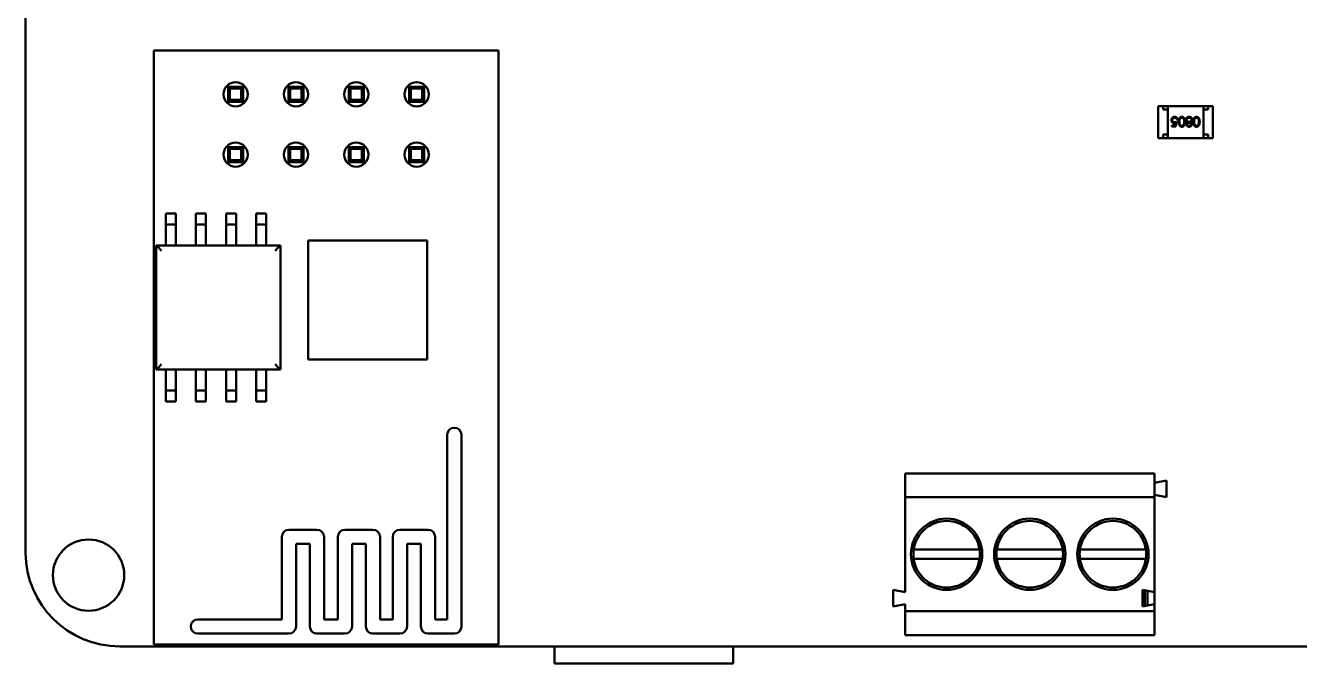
# Model space of a CAD drawing. Header units: millimetres. Extents: x -351 to 1050, y -103 to 376.
# Drawn here: x 54 to 107.6, y 192.2 to 219 of the extents above; entities that cross this region are included whole.
import ezdxf

# ---------------------------------------------------------------- set-up
doc = ezdxf.new("R2010")
doc.units = ezdxf.units.MM
doc.layers.add('Видимый контур (ГОСТ)', color=7, linetype='Continuous', lineweight=50)

msp = doc.modelspace()

# ---------------------------------------------------------------- linework, layer by layer
at = {"layer": 'Видимый контур (ГОСТ)'}
for p, q in [((53.964, 196.825), (53.959, 241.44)), ((59.364, 217.965), (59.364, 192.965)), ((73.864, 217.965), (59.364, 217.965)), ((73.864, 192.965), (73.864, 217.965)), ((62.486, 215.809), (62.486, 216.444)), ((62.486, 216.444), (63.121, 216.444)), ((62.567, 216.363), (62.486, 216.444)), ((62.567, 216.363), (63.041, 216.363)), ((62.567, 215.889), (62.567, 216.363)), ((63.041, 216.363), (63.121, 216.444)), ((63.041, 216.363), (63.041, 215.889)), ((63.121, 216.444), (63.121, 215.809)), ((65.026, 215.809), (65.026, 216.444)), ((65.026, 216.444), (65.661, 216.444)), ((65.107, 216.363), (65.026, 216.444)), ((65.107, 216.363), (65.581, 216.363)), ((65.107, 215.889), (65.107, 216.363)), ((65.581, 216.363), (65.661, 216.444)), ((65.581, 216.363), (65.581, 215.889)), ((65.661, 216.444), (65.661, 215.809)), ((67.566, 215.809), (67.566, 216.444)), ((67.566, 216.444), (68.201, 216.444)), ((67.647, 216.363), (67.566, 216.444)), ((67.647, 216.363), (68.121, 216.363)), ((67.647, 215.889), (67.647, 216.363)), ((68.121, 216.363), (68.201, 216.444)), ((68.121, 216.363), (68.121, 215.889)), ((68.201, 216.444), (68.201, 215.809)), ((70.106, 215.809), (70.106, 216.444)), ((70.106, 216.444), (70.741, 216.444)), ((70.187, 216.363), (70.106, 216.444)), ((70.187, 216.363), (70.661, 216.363)), ((70.187, 215.889), (70.187, 216.363)), ((70.661, 216.363), (70.741, 216.444)), ((70.661, 216.363), (70.661, 215.889)), ((70.741, 216.444), (70.741, 215.809)), ((62.567, 215.889), (62.486, 215.809)), ((63.121, 215.809), (62.486, 215.809)), ((63.041, 215.889), (62.567, 215.889)), ((63.041, 215.889), (63.121, 215.809)), ((65.107, 215.889), (65.026, 215.809)), ((65.661, 215.809), (65.026, 215.809)), ((65.581, 215.889), (65.107, 215.889)), ((65.581, 215.889), (65.661, 215.809)), ((67.647, 215.889), (67.566, 215.809)), ((68.201, 215.809), (67.566, 215.809)), ((68.121, 215.889), (67.647, 215.889)), ((68.121, 215.889), (68.201, 215.809)), ((70.187, 215.889), (70.106, 215.809)), ((70.741, 215.809), (70.106, 215.809)), ((70.661, 215.889), (70.187, 215.889)), ((70.661, 215.889), (70.741, 215.809)), ((101.644, 215.63), (101.644, 214.28)), ((101.644, 215.63), (101.844, 215.63)), ((102.044, 215.63), (101.844, 215.63)), ((101.844, 215.63), (101.844, 215.48)), ((102.044, 214.28), (102.044, 215.63)), ((102.044, 215.63), (103.544, 215.63)), ((103.744, 215.63), (103.544, 215.63)), ((103.544, 214.28), (103.544, 215.63)), ((103.744, 215.48), (103.744, 215.63)), ((103.944, 215.63), (103.744, 215.63)), ((103.944, 215.63), (103.944, 214.28)), ((101.844, 215.48), (102.044, 215.48)), ((102.044, 215.48), (102.044, 214.43)), ((102.458, 215.065), (102.422, 215.065)), ((103.544, 215.48), (103.744, 215.48)), ((103.544, 215.48), (103.544, 214.43)), ((102.212, 214.809), (102.348, 214.809)), ((102.212, 214.768), (102.212, 214.809)), ((102.376, 214.768), (102.212, 214.768)), ((102.348, 214.809), (102.37, 214.914)), ((102.417, 214.968), (102.376, 214.768)), ((101.644, 214.28), (101.844, 214.28)), ((101.844, 214.43), (101.844, 214.28)), ((102.044, 214.43), (101.844, 214.43)), ((101.844, 214.28), (102.044, 214.28)), ((102.044, 214.28), (103.544, 214.28)), ((103.744, 214.43), (103.544, 214.43)), ((103.544, 214.28), (103.744, 214.28)), ((103.744, 214.28), (103.744, 214.43)), ((103.944, 214.28), (103.744, 214.28)), ((62.486, 213.269), (62.486, 213.904)), ((62.486, 213.904), (63.121, 213.904)), ((62.567, 213.823), (62.486, 213.904)), ((62.567, 213.823), (63.041, 213.823)), ((62.567, 213.349), (62.567, 213.823)), ((63.041, 213.823), (63.121, 213.904)), ((63.041, 213.823), (63.041, 213.349)), ((63.121, 213.904), (63.121, 213.269)), ((65.026, 213.269), (65.026, 213.904)), ((65.026, 213.904), (65.661, 213.904)), ((65.107, 213.823), (65.026, 213.904)), ((65.107, 213.823), (65.581, 213.823)), ((65.107, 213.349), (65.107, 213.823)), ((65.581, 213.823), (65.661, 213.904)), ((65.581, 213.823), (65.581, 213.349)), ((65.661, 213.904), (65.661, 213.269)), ((67.566, 213.269), (67.566, 213.904)), ((67.566, 213.904), (68.201, 213.904)), ((67.647, 213.823), (67.566, 213.904)), ((67.647, 213.823), (68.121, 213.823)), ((67.647, 213.349), (67.647, 213.823)), ((68.121, 213.823), (68.201, 213.904)), ((68.121, 213.823), (68.121, 213.349)), ((68.201, 213.904), (68.201, 213.269)), ((70.106, 213.269), (70.106, 213.904)), ((70.106, 213.904), (70.741, 213.904)), ((70.187, 213.823), (70.106, 213.904)), ((70.187, 213.823), (70.661, 213.823)), ((70.187, 213.349), (70.187, 213.823)), ((70.661, 213.823), (70.741, 213.904)), ((70.661, 213.823), (70.661, 213.349)), ((70.741, 213.904), (70.741, 213.269)), ((62.567, 213.349), (62.486, 213.269)), ((63.121, 213.269), (62.486, 213.269)), ((63.041, 213.349), (62.567, 213.349)), ((63.041, 213.349), (63.121, 213.269)), ((65.107, 213.349), (65.026, 213.269)), ((65.661, 213.269), (65.026, 213.269)), ((65.581, 213.349), (65.107, 213.349)), ((65.581, 213.349), (65.661, 213.269)), ((67.647, 213.349), (67.566, 213.269)), ((68.201, 213.269), (67.566, 213.269)), ((68.121, 213.349), (67.647, 213.349)), ((68.121, 213.349), (68.201, 213.269)), ((70.187, 213.349), (70.106, 213.269)), ((70.741, 213.269), (70.106, 213.269)), ((70.661, 213.349), (70.187, 213.349)), ((70.661, 213.349), (70.741, 213.269)), ((59.864, 211.1), (60.284, 211.1)), ((59.864, 210.85), (59.864, 211.1)), ((59.864, 210.65), (59.864, 210.85)), ((60.284, 210.85), (60.284, 211.1)), ((60.284, 210.65), (60.284, 210.85)), ((61.134, 211.1), (61.554, 211.1)), ((61.134, 210.85), (61.134, 211.1)), ((61.134, 210.65), (61.134, 210.85)), ((61.554, 210.85), (61.554, 211.1)), ((61.554, 210.65), (61.554, 210.85)), ((62.404, 211.1), (62.824, 211.1)), ((62.404, 210.85), (62.404, 211.1)), ((62.404, 210.65), (62.404, 210.85)), ((62.824, 210.85), (62.824, 211.1)), ((62.824, 210.65), (62.824, 210.85)), ((63.674, 211.1), (64.094, 211.1)), ((63.674, 210.85), (63.674, 211.1)), ((63.674, 210.65), (63.674, 210.85)), ((64.094, 210.85), (64.094, 211.1)), ((64.094, 210.65), (64.094, 210.85)), ((59.864, 210.65), (60.284, 210.65)), ((59.864, 210.25), (59.864, 210.65)), ((59.864, 209.765), (59.864, 210.25)), ((60.284, 210.25), (60.284, 210.65)), ((60.284, 209.765), (60.284, 210.25)), ((61.134, 210.65), (61.554, 210.65)), ((61.134, 210.25), (61.134, 210.65)), ((61.134, 209.765), (61.134, 210.25)), ((61.554, 210.25), (61.554, 210.65)), ((61.554, 209.765), (61.554, 210.25)), ((62.404, 210.65), (62.824, 210.65)), ((62.404, 210.25), (62.404, 210.65)), ((62.404, 209.765), (62.404, 210.25)), ((62.824, 210.25), (62.824, 210.65)), ((62.824, 209.765), (62.824, 210.25)), ((63.674, 210.65), (64.094, 210.65)), ((63.674, 210.25), (63.674, 210.65)), ((63.674, 209.765), (63.674, 210.25)), ((64.094, 210.25), (64.094, 210.65)), ((64.094, 209.765), (64.094, 210.25)), ((59.464, 204.535), (59.464, 209.765)), ((59.464, 209.765), (64.694, 209.765)), ((59.57, 209.659), (59.464, 209.765)), ((64.588, 209.659), (64.694, 209.765)), ((64.694, 209.765), (64.694, 204.535)), ((65.864, 209.965), (65.864, 204.965)), ((70.864, 209.965), (65.864, 209.965)), ((70.864, 204.965), (70.864, 209.965)), ((59.57, 209.659), (59.688, 209.541)), ((64.588, 209.659), (64.47, 209.541)), ((65.864, 204.965), (70.864, 204.965)), ((59.57, 204.641), (59.464, 204.535)), ((64.694, 204.535), (59.464, 204.535)), ((59.57, 204.641), (59.688, 204.759)), ((59.864, 204.05), (59.864, 204.535)), ((60.284, 204.05), (60.284, 204.535)), ((61.134, 204.05), (61.134, 204.535)), ((61.554, 204.05), (61.554, 204.535)), ((62.404, 204.05), (62.404, 204.535)), ((62.824, 204.05), (62.824, 204.535)), ((63.674, 204.05), (63.674, 204.535)), ((64.094, 204.05), (64.094, 204.535)), ((64.588, 204.641), (64.47, 204.759)), ((64.588, 204.641), (64.694, 204.535)), ((59.864, 203.65), (59.864, 204.05)), ((60.284, 203.65), (60.284, 204.05)), ((61.134, 203.65), (61.134, 204.05)), ((61.554, 203.65), (61.554, 204.05)), ((62.404, 203.65), (62.404, 204.05)), ((62.824, 203.65), (62.824, 204.05)), ((63.674, 203.65), (63.674, 204.05)), ((64.094, 203.65), (64.094, 204.05)), ((59.864, 203.65), (60.284, 203.65)), ((59.864, 203.45), (59.864, 203.65)), ((59.864, 203.45), (59.864, 203.2)), ((60.284, 203.45), (60.284, 203.65)), ((60.284, 203.45), (60.284, 203.2)), ((61.134, 203.65), (61.554, 203.65)), ((61.134, 203.45), (61.134, 203.65)), ((61.134, 203.45), (61.134, 203.2)), ((61.554, 203.45), (61.554, 203.65)), ((61.554, 203.45), (61.554, 203.2)), ((62.404, 203.65), (62.824, 203.65)), ((62.404, 203.45), (62.404, 203.65)), ((62.404, 203.45), (62.404, 203.2)), ((62.824, 203.45), (62.824, 203.65)), ((62.824, 203.45), (62.824, 203.2)), ((63.674, 203.65), (64.094, 203.65)), ((63.674, 203.45), (63.674, 203.65)), ((63.674, 203.45), (63.674, 203.2)), ((64.094, 203.45), (64.094, 203.65)), ((64.094, 203.45), (64.094, 203.2)), ((59.864, 203.2), (60.284, 203.2)), ((61.134, 203.2), (61.554, 203.2)), ((62.404, 203.2), (62.824, 203.2)), ((63.674, 203.2), (64.094, 203.2)), ((71.711, 201.788), (71.711, 194.024)), ((72.311, 193.724), (72.311, 201.788)), ((90.984, 200.165), (90.984, 199.165)), ((101.484, 200.165), (90.984, 200.165)), ((101.484, 200.165), (101.484, 199.165)), ((101.484, 199.765), (101.984, 199.865)), ((101.984, 199.865), (101.984, 199.165)), ((90.984, 199.165), (90.984, 195.165)), ((90.984, 199.165), (101.484, 199.165)), ((101.984, 199.165), (101.484, 199.265)), ((101.484, 199.165), (101.484, 195.165)), ((64.748, 197.498), (64.748, 194.024)), ((66.227, 197.798), (65.048, 197.798)), ((66.527, 194.024), (66.527, 197.498)), ((67.106, 197.498), (67.106, 194.024)), ((68.585, 197.798), (67.406, 197.798)), ((68.885, 194.024), (68.885, 197.498)), ((69.42, 197.498), (69.42, 194.024)), ((70.904, 197.798), (69.72, 197.798)), ((71.204, 194.024), (71.204, 197.498)), ((65.348, 193.724), (65.348, 197.198)), ((65.348, 197.198), (65.927, 197.198)), ((65.927, 197.198), (65.927, 193.724)), ((67.706, 193.724), (67.706, 197.198)), ((67.706, 197.198), (68.285, 197.198)), ((68.285, 197.198), (68.285, 193.724)), ((70.02, 193.724), (70.02, 197.198)), ((70.02, 197.198), (70.604, 197.198)), ((70.604, 197.198), (70.604, 193.724)), ((91.348, 196.965), (94.12, 196.965)), ((94.848, 196.965), (97.62, 196.965)), ((98.348, 196.965), (101.12, 196.965)), ((91.348, 196.565), (94.12, 196.565)), ((94.848, 196.565), (97.62, 196.565)), ((98.348, 196.565), (101.12, 196.565)), ((90.984, 195.165), (90.484, 195.265)), ((90.484, 195.265), (90.484, 194.565)), ((100.984, 195.265), (100.984, 194.565)), ((101.484, 195.165), (100.984, 195.265)), ((101.084, 194.585), (101.084, 195.245)), ((101.184, 195.225), (101.184, 194.605)), ((101.484, 194.665), (101.484, 195.165)), ((90.484, 194.565), (90.984, 194.665)), ((90.984, 194.665), (90.984, 194.365)), ((90.984, 194.365), (90.984, 193.365)), ((90.984, 194.365), (101.484, 194.365)), ((100.984, 194.565), (101.484, 194.665)), ((101.484, 194.665), (101.484, 194.365)), ((101.484, 194.365), (101.484, 193.365)), ((64.748, 194.024), (61.213, 194.024)), ((67.106, 194.024), (66.527, 194.024)), ((69.42, 194.024), (68.885, 194.024)), ((71.711, 194.024), (71.204, 194.024)), ((61.213, 193.424), (65.048, 193.424)), ((66.227, 193.424), (67.406, 193.424)), ((68.585, 193.424), (69.72, 193.424)), ((70.904, 193.424), (72.011, 193.424)), ((90.984, 193.365), (91.284, 193.365)), ((94.184, 193.365), (91.284, 193.365)), ((94.184, 193.365), (94.784, 193.365)), ((97.684, 193.365), (94.784, 193.365)), ((97.684, 193.365), (98.284, 193.365)), ((101.184, 193.365), (98.284, 193.365)), ((101.184, 193.365), (101.484, 193.365)), ((161.487, 192.885), (57.929, 192.884)), ((59.364, 192.965), (73.864, 192.965)), ((76.225, 192.165), (76.225, 192.884)), ((83.745, 192.884), (83.745, 192.165)), ((76.225, 192.165), (76.367, 192.165)), ((77.011, 192.165), (76.367, 192.165)), ((77.011, 192.165), (77.369, 192.165)), ((82.6, 192.165), (77.369, 192.165)), ((82.6, 192.165), (82.958, 192.165)), ((83.603, 192.165), (82.958, 192.165)), ((83.603, 192.165), (83.745, 192.165))]:
    msp.add_line(p, q, dxfattribs=at)
for centre, radius in [((62.804, 216.126), 0.51), ((65.344, 216.126), 0.51), ((67.884, 216.126), 0.51), ((70.424, 216.126), 0.51), ((62.804, 213.586), 0.51), ((65.344, 213.586), 0.51), ((67.884, 213.586), 0.51), ((70.424, 213.586), 0.51), ((92.734, 196.765), 1.5), ((96.234, 196.765), 1.5), ((99.734, 196.765), 1.5), ((56.614, 195.885), 1.5)]:
    msp.add_circle(centre, radius, dxfattribs=at)
for centre, radius, start, end in [((72.011, 201.788), 0.3, 0, 180), ((92.734, 196.765), 1.4, 8.2132, 171.7868), ((96.234, 196.765), 1.4, 8.2132, 171.7868), ((99.734, 196.765), 1.4, 8.2132, 171.7868), ((65.048, 197.498), 0.3, 90, 180), ((66.227, 197.498), 0.3, 0, 90), ((67.406, 197.498), 0.3, 90, 180), ((68.585, 197.498), 0.3, 0, 90), ((69.72, 197.498), 0.3, 90, 180), ((70.904, 197.498), 0.3, 0, 90), ((57.926, 196.846), 3.962, 180.3079, 270.04), ((92.734, 196.765), 1.4, 171.7868, 188.2132), ((92.734, 196.765), 1.4, 351.7868, 8.2132), ((96.234, 196.765), 1.4, 171.7868, 188.2132), ((96.234, 196.765), 1.4, 351.7868, 8.2132), ((99.734, 196.765), 1.4, 171.7868, 188.2132), ((99.734, 196.765), 1.4, 351.7868, 8.2132), ((92.734, 196.765), 1.4, 188.2132, 351.7868), ((96.234, 196.765), 1.4, 188.2132, 351.7868), ((99.734, 196.765), 1.4, 188.2132, 351.7868), ((61.213, 193.724), 0.3, 90, 270), ((65.048, 193.724), 0.3, 270, 0), ((66.227, 193.724), 0.3, 180, 270), ((67.406, 193.724), 0.3, 270, 0), ((68.585, 193.724), 0.3, 180, 270), ((69.72, 193.724), 0.3, 270, 0), ((70.904, 193.724), 0.3, 180, 270), ((72.011, 193.724), 0.3, 270, 0)]:
    msp.add_arc(centre, radius, start, end, dxfattribs=at)
for points, knots in [([(102.197, 215.037), (102.197, 215.041), (102.197, 215.047), (102.198, 215.057), (102.199, 215.066), (102.201, 215.075), (102.204, 215.084), (102.207, 215.093), (102.211, 215.102), (102.215, 215.11), (102.22, 215.118), (102.225, 215.126), (102.23, 215.133), (102.236, 215.139), (102.243, 215.145), (102.25, 215.151), (102.257, 215.156), (102.264, 215.161), (102.272, 215.165), (102.281, 215.168), (102.289, 215.171), (102.298, 215.174), (102.307, 215.176), (102.317, 215.177), (102.326, 215.178), (102.333, 215.178), (102.336, 215.178)], [0, 0, 0, 0, 0.044014, 0.087434, 0.130118, 0.172554, 0.214555, 0.256298, 0.298438, 0.340849, 0.382715, 0.423924, 0.464246, 0.504074, 0.543862, 0.583567, 0.623094, 0.663229, 0.703551, 0.743938, 0.784541, 0.82575, 0.867757, 0.910745, 0.954914, 1, 1, 1, 1]), ([(102.334, 215.137), (102.331, 215.137), (102.324, 215.137), (102.314, 215.136), (102.305, 215.133), (102.295, 215.13), (102.287, 215.126), (102.278, 215.121), (102.27, 215.115), (102.263, 215.108), (102.256, 215.101), (102.249, 215.093), (102.244, 215.084), (102.24, 215.076), (102.237, 215.066), (102.234, 215.057), (102.233, 215.046), (102.233, 215.039), (102.233, 215.036)], [0, 0, 0, 0, 0.064207, 0.126425, 0.18768, 0.248216, 0.308305, 0.369661, 0.431699, 0.495947, 0.559758, 0.622295, 0.683911, 0.745092, 0.80674, 0.869087, 0.93329, 1, 1, 1, 1]), ([(102.422, 215.065), (102.422, 215.069), (102.42, 215.077), (102.416, 215.087), (102.412, 215.096), (102.406, 215.104), (102.4, 215.111), (102.392, 215.118), (102.384, 215.123), (102.375, 215.128), (102.365, 215.132), (102.355, 215.135), (102.345, 215.137), (102.338, 215.137), (102.334, 215.137)], [0, 0, 0, 0, 0.094687, 0.181994, 0.264377, 0.34218, 0.418618, 0.496509, 0.577369, 0.661511, 0.746733, 0.831258, 0.915206, 1, 1, 1, 1]), ([(102.336, 215.178), (102.34, 215.178), (102.348, 215.178), (102.36, 215.176), (102.371, 215.174), (102.381, 215.171), (102.391, 215.166), (102.401, 215.161), (102.41, 215.154), (102.419, 215.147), (102.426, 215.139), (102.434, 215.13), (102.44, 215.121), (102.445, 215.111), (102.45, 215.1), (102.454, 215.089), (102.456, 215.078), (102.458, 215.069), (102.458, 215.065)], [0, 0, 0, 0, 0.065421, 0.128708, 0.190236, 0.250724, 0.310637, 0.370766, 0.431615, 0.493523, 0.555883, 0.617342, 0.678668, 0.740711, 0.802985, 0.866803, 0.932347, 1, 1, 1, 1]), ([(102.499, 214.968), (102.499, 214.974), (102.5, 214.986), (102.5, 215.004), (102.502, 215.02), (102.504, 215.036), (102.506, 215.05), (102.509, 215.064), (102.513, 215.076), (102.517, 215.088), (102.522, 215.099), (102.527, 215.109), (102.533, 215.119), (102.539, 215.127), (102.545, 215.135), (102.552, 215.143), (102.559, 215.15), (102.567, 215.156), (102.575, 215.161), (102.583, 215.166), (102.592, 215.169), (102.6, 215.173), (102.609, 215.175), (102.619, 215.177), (102.628, 215.178), (102.634, 215.178), (102.637, 215.178)], [0, 0, 0, 0, 0.065063, 0.126773, 0.185516, 0.240765, 0.29298, 0.34225, 0.388919, 0.432776, 0.474628, 0.514775, 0.553606, 0.591426, 0.628028, 0.663804, 0.698984, 0.733591, 0.767628, 0.801208, 0.834264, 0.866981, 0.89972, 0.932702, 0.966176, 1, 1, 1, 1]), ([(102.55, 215.069), (102.549, 215.065), (102.547, 215.058), (102.544, 215.046), (102.541, 215.035), (102.539, 215.022), (102.537, 215.01), (102.536, 214.996), (102.535, 214.982), (102.535, 214.973), (102.535, 214.968)], [0, 0, 0, 0, 0.110588, 0.224542, 0.342503, 0.464324, 0.590756, 0.722227, 0.858843, 1, 1, 1, 1]), ([(102.636, 215.137), (102.632, 215.137), (102.623, 215.137), (102.61, 215.133), (102.597, 215.128), (102.588, 215.122), (102.58, 215.116), (102.575, 215.11), (102.57, 215.105), (102.565, 215.099), (102.561, 215.092), (102.557, 215.085), (102.553, 215.077), (102.551, 215.071), (102.55, 215.069)], [0, 0, 0, 0, 0.112813, 0.225394, 0.339595, 0.459675, 0.521735, 0.583926, 0.648174, 0.713881, 0.781004, 0.851451, 0.924051, 1, 1, 1, 1]), ([(102.735, 214.968), (102.735, 214.973), (102.735, 214.984), (102.735, 214.999), (102.734, 215.013), (102.732, 215.026), (102.731, 215.038), (102.729, 215.049), (102.726, 215.059), (102.723, 215.068), (102.72, 215.076), (102.716, 215.084), (102.712, 215.091), (102.708, 215.098), (102.703, 215.104), (102.698, 215.11), (102.693, 215.115), (102.685, 215.121), (102.675, 215.128), (102.662, 215.133), (102.649, 215.137), (102.641, 215.137), (102.636, 215.137)], [0, 0, 0, 0, 0.072951, 0.141584, 0.205926, 0.265301, 0.320597, 0.371817, 0.41879, 0.461699, 0.502134, 0.540804, 0.578181, 0.614297, 0.649678, 0.684299, 0.718359, 0.752081, 0.817652, 0.879722, 0.939966, 1, 1, 1, 1]), ([(102.637, 215.178), (102.641, 215.178), (102.647, 215.178), (102.656, 215.177), (102.665, 215.175), (102.674, 215.173), (102.682, 215.17), (102.69, 215.166), (102.699, 215.161), (102.706, 215.156), (102.714, 215.15), (102.721, 215.144), (102.727, 215.137), (102.734, 215.129), (102.739, 215.12), (102.745, 215.111), (102.75, 215.101), (102.754, 215.09), (102.758, 215.079), (102.762, 215.066), (102.765, 215.052), (102.767, 215.038), (102.769, 215.022), (102.77, 215.005), (102.771, 214.987), (102.771, 214.975), (102.771, 214.968)], [0, 0, 0, 0, 0.033787, 0.066622, 0.099285, 0.131361, 0.163585, 0.196104, 0.228902, 0.262158, 0.295991, 0.330218, 0.36506, 0.400951, 0.43762, 0.475708, 0.515381, 0.556414, 0.599765, 0.646424, 0.696431, 0.749782, 0.806573, 0.867436, 0.931887, 1, 1, 1, 1]), ([(102.807, 215.051), (102.807, 215.055), (102.807, 215.063), (102.809, 215.074), (102.811, 215.085), (102.814, 215.096), (102.819, 215.106), (102.824, 215.116), (102.83, 215.125), (102.835, 215.131), (102.837, 215.134)], [0, 0, 0, 0, 0.128158, 0.253673, 0.377325, 0.499385, 0.622918, 0.745839, 0.871395, 1, 1, 1, 1]), ([(102.837, 215.134), (102.841, 215.138), (102.847, 215.145), (102.858, 215.154), (102.87, 215.161), (102.882, 215.168), (102.896, 215.172), (102.911, 215.176), (102.927, 215.178), (102.938, 215.178), (102.944, 215.178)], [0, 0, 0, 0, 0.119283, 0.237093, 0.354796, 0.474576, 0.59746, 0.724926, 0.858883, 1, 1, 1, 1]), ([(102.943, 215.137), (102.939, 215.137), (102.932, 215.137), (102.921, 215.136), (102.911, 215.134), (102.902, 215.131), (102.893, 215.127), (102.885, 215.123), (102.877, 215.118), (102.87, 215.112), (102.864, 215.105), (102.858, 215.099), (102.853, 215.092), (102.85, 215.084), (102.847, 215.077), (102.845, 215.069), (102.843, 215.061), (102.843, 215.055), (102.843, 215.052)], [0, 0, 0, 0, 0.076559, 0.149161, 0.218827, 0.285567, 0.350313, 0.414125, 0.477179, 0.540368, 0.602202, 0.662034, 0.719934, 0.775907, 0.831115, 0.886667, 0.942552, 1, 1, 1, 1]), ([(103.043, 215.056), (103.043, 215.06), (103.043, 215.067), (103.04, 215.077), (103.036, 215.087), (103.031, 215.097), (103.024, 215.106), (103.015, 215.114), (103.006, 215.121), (102.995, 215.127), (102.984, 215.132), (102.971, 215.135), (102.957, 215.137), (102.948, 215.137), (102.943, 215.137)], [0, 0, 0, 0, 0.074898, 0.148596, 0.224471, 0.302323, 0.381919, 0.461149, 0.542417, 0.626716, 0.714597, 0.804903, 0.900127, 1, 1, 1, 1]), ([(102.944, 215.178), (102.949, 215.178), (102.959, 215.178), (102.975, 215.176), (102.989, 215.173), (103.002, 215.169), (103.014, 215.163), (103.025, 215.157), (103.036, 215.149), (103.045, 215.14), (103.053, 215.13), (103.06, 215.12), (103.066, 215.11), (103.07, 215.099), (103.074, 215.088), (103.077, 215.077), (103.079, 215.066), (103.079, 215.059), (103.079, 215.055)], [0, 0, 0, 0, 0.078556, 0.152863, 0.22356, 0.290375, 0.355403, 0.418291, 0.480389, 0.543073, 0.604924, 0.664398, 0.721943, 0.778375, 0.83383, 0.888861, 0.944089, 1, 1, 1, 1]), ([(103.115, 214.968), (103.115, 214.974), (103.115, 214.986), (103.116, 215.004), (103.117, 215.02), (103.119, 215.036), (103.122, 215.05), (103.125, 215.064), (103.128, 215.076), (103.133, 215.088), (103.137, 215.099), (103.143, 215.109), (103.148, 215.119), (103.154, 215.127), (103.16, 215.135), (103.167, 215.143), (103.175, 215.15), (103.182, 215.156), (103.19, 215.161), (103.199, 215.166), (103.207, 215.169), (103.216, 215.173), (103.225, 215.175), (103.234, 215.177), (103.243, 215.178), (103.25, 215.178), (103.253, 215.178)], [0, 0, 0, 0, 0.065063, 0.126773, 0.185516, 0.240765, 0.29298, 0.34225, 0.388919, 0.432776, 0.474628, 0.514775, 0.553606, 0.591426, 0.628028, 0.663804, 0.698984, 0.733591, 0.767628, 0.801208, 0.834264, 0.866981, 0.89972, 0.932702, 0.966176, 1, 1, 1, 1]), ([(103.166, 215.069), (103.165, 215.065), (103.162, 215.058), (103.159, 215.046), (103.157, 215.035), (103.154, 215.022), (103.153, 215.01), (103.152, 214.996), (103.151, 214.982), (103.151, 214.973), (103.151, 214.968)], [0, 0, 0, 0, 0.110588, 0.224542, 0.342503, 0.464324, 0.590756, 0.722227, 0.858843, 1, 1, 1, 1]), ([(103.252, 215.137), (103.247, 215.137), (103.238, 215.137), (103.225, 215.133), (103.213, 215.128), (103.203, 215.122), (103.196, 215.116), (103.19, 215.11), (103.185, 215.105), (103.181, 215.099), (103.176, 215.092), (103.172, 215.085), (103.169, 215.077), (103.167, 215.071), (103.166, 215.069)], [0, 0, 0, 0, 0.112813, 0.225394, 0.339595, 0.459675, 0.521735, 0.583926, 0.648174, 0.713881, 0.781004, 0.851451, 0.924051, 1, 1, 1, 1]), ([(103.351, 214.968), (103.351, 214.973), (103.351, 214.984), (103.35, 214.999), (103.349, 215.013), (103.348, 215.026), (103.346, 215.038), (103.344, 215.049), (103.341, 215.059), (103.339, 215.068), (103.335, 215.076), (103.332, 215.084), (103.328, 215.091), (103.323, 215.098), (103.319, 215.104), (103.314, 215.11), (103.308, 215.115), (103.301, 215.121), (103.29, 215.128), (103.278, 215.133), (103.265, 215.137), (103.256, 215.137), (103.252, 215.137)], [0, 0, 0, 0, 0.072951, 0.141584, 0.205926, 0.265301, 0.320597, 0.371817, 0.41879, 0.461699, 0.502134, 0.540804, 0.578181, 0.614297, 0.649678, 0.684299, 0.718359, 0.752081, 0.817652, 0.879722, 0.939966, 1, 1, 1, 1]), ([(103.253, 215.178), (103.256, 215.178), (103.262, 215.178), (103.271, 215.177), (103.28, 215.175), (103.289, 215.173), (103.298, 215.17), (103.306, 215.166), (103.314, 215.161), (103.322, 215.156), (103.329, 215.15), (103.336, 215.144), (103.343, 215.137), (103.349, 215.129), (103.355, 215.12), (103.36, 215.111), (103.365, 215.101), (103.37, 215.09), (103.374, 215.079), (103.377, 215.066), (103.38, 215.052), (103.382, 215.038), (103.384, 215.022), (103.386, 215.005), (103.386, 214.987), (103.387, 214.975), (103.387, 214.968)], [0, 0, 0, 0, 0.033787, 0.066622, 0.099285, 0.131361, 0.163585, 0.196104, 0.228902, 0.262158, 0.295991, 0.330218, 0.36506, 0.400951, 0.43762, 0.475708, 0.515381, 0.556414, 0.599765, 0.646424, 0.696431, 0.749782, 0.806573, 0.867436, 0.931887, 1, 1, 1, 1]), ([(102.323, 214.906), (102.318, 214.907), (102.309, 214.907), (102.297, 214.909), (102.284, 214.911), (102.273, 214.915), (102.262, 214.921), (102.251, 214.927), (102.241, 214.934), (102.232, 214.943), (102.224, 214.953), (102.217, 214.963), (102.21, 214.974), (102.206, 214.985), (102.202, 214.997), (102.199, 215.01), (102.197, 215.023), (102.197, 215.033), (102.197, 215.037)], [0, 0, 0, 0, 0.065808, 0.129394, 0.190894, 0.251281, 0.310815, 0.370371, 0.430768, 0.492881, 0.555104, 0.616067, 0.677256, 0.73826, 0.800762, 0.864778, 0.931045, 1, 1, 1, 1]), ([(102.233, 215.036), (102.233, 215.033), (102.233, 215.026), (102.234, 215.017), (102.236, 215.008), (102.239, 215), (102.243, 214.992), (102.247, 214.985), (102.253, 214.978), (102.259, 214.972), (102.266, 214.966), (102.273, 214.961), (102.281, 214.957), (102.29, 214.953), (102.299, 214.951), (102.308, 214.949), (102.319, 214.948), (102.326, 214.948), (102.329, 214.947)], [0, 0, 0, 0, 0.065351, 0.127916, 0.18836, 0.247216, 0.30563, 0.36377, 0.422661, 0.482687, 0.5433, 0.604118, 0.664965, 0.727413, 0.791468, 0.858055, 0.927037, 1, 1, 1, 1]), ([(102.37, 214.914), (102.366, 214.913), (102.357, 214.911), (102.345, 214.908), (102.334, 214.907), (102.326, 214.907), (102.323, 214.906)], [0, 0, 0, 0, 0.275068, 0.532901, 0.773973, 1, 1, 1, 1]), ([(102.329, 214.947), (102.336, 214.948), (102.349, 214.948), (102.39, 214.957), (102.408, 214.965), (102.417, 214.968)], [0, 0, 0, 0, 0.001976248, 0.001976248, 0.003940074, 0.003940074, 0.003940074, 0.003940074]), ([(102.637, 214.758), (102.634, 214.758), (102.628, 214.758), (102.619, 214.759), (102.609, 214.761), (102.601, 214.763), (102.592, 214.766), (102.583, 214.77), (102.575, 214.775), (102.567, 214.78), (102.56, 214.786), (102.552, 214.793), (102.545, 214.8), (102.539, 214.808), (102.533, 214.817), (102.527, 214.827), (102.522, 214.837), (102.517, 214.848), (102.513, 214.859), (102.509, 214.872), (102.506, 214.886), (102.504, 214.9), (102.502, 214.916), (102.5, 214.933), (102.5, 214.95), (102.499, 214.962), (102.499, 214.968)], [0, 0, 0, 0, 0.033788, 0.067194, 0.099862, 0.132567, 0.165151, 0.197913, 0.231319, 0.265083, 0.299255, 0.334399, 0.369943, 0.406284, 0.444064, 0.482998, 0.523354, 0.565537, 0.609613, 0.656391, 0.705885, 0.758325, 0.813832, 0.872795, 0.934722, 1, 1, 1, 1]), ([(102.535, 214.968), (102.535, 214.963), (102.535, 214.954), (102.536, 214.94), (102.537, 214.927), (102.539, 214.914), (102.54, 214.903), (102.543, 214.892), (102.546, 214.881), (102.549, 214.871), (102.552, 214.862), (102.556, 214.854), (102.56, 214.846), (102.565, 214.839), (102.569, 214.832), (102.575, 214.826), (102.58, 214.821), (102.588, 214.815), (102.598, 214.808), (102.61, 214.803), (102.623, 214.799), (102.632, 214.799), (102.636, 214.799)], [0, 0, 0, 0, 0.065681, 0.128486, 0.188175, 0.245106, 0.299448, 0.350823, 0.399942, 0.446672, 0.491255, 0.533376, 0.573853, 0.612526, 0.649597, 0.685532, 0.720106, 0.753838, 0.818925, 0.880493, 0.940311, 1, 1, 1, 1]), ([(102.636, 214.799), (102.641, 214.799), (102.65, 214.799), (102.663, 214.803), (102.675, 214.808), (102.685, 214.815), (102.693, 214.821), (102.698, 214.826), (102.703, 214.832), (102.708, 214.838), (102.712, 214.844), (102.716, 214.852), (102.72, 214.859), (102.723, 214.868), (102.726, 214.877), (102.728, 214.887), (102.731, 214.898), (102.732, 214.91), (102.734, 214.923), (102.735, 214.937), (102.735, 214.952), (102.735, 214.963), (102.735, 214.968)], [0, 0, 0, 0, 0.060387, 0.120883, 0.182755, 0.247811, 0.281299, 0.315088, 0.349702, 0.384857, 0.420966, 0.458511, 0.497175, 0.537602, 0.580503, 0.627468, 0.678388, 0.733983, 0.793747, 0.857714, 0.926698, 1, 1, 1, 1]), ([(102.771, 214.968), (102.771, 214.962), (102.771, 214.949), (102.77, 214.931), (102.769, 214.914), (102.767, 214.898), (102.765, 214.883), (102.762, 214.87), (102.758, 214.857), (102.754, 214.846), (102.75, 214.835), (102.745, 214.825), (102.74, 214.816), (102.734, 214.808), (102.728, 214.8), (102.721, 214.792), (102.714, 214.786), (102.707, 214.78), (102.699, 214.775), (102.691, 214.77), (102.682, 214.766), (102.674, 214.763), (102.665, 214.761), (102.656, 214.759), (102.647, 214.758), (102.641, 214.758), (102.637, 214.758)], [0, 0, 0, 0, 0.068595, 0.133246, 0.194313, 0.251279, 0.304513, 0.354235, 0.400481, 0.443411, 0.484015, 0.523252, 0.561042, 0.5979, 0.633518, 0.668314, 0.702496, 0.736685, 0.770293, 0.803437, 0.835913, 0.86846, 0.900847, 0.933467, 0.966258, 1, 1, 1, 1]), ([(102.884, 214.945), (102.881, 214.947), (102.875, 214.95), (102.866, 214.956), (102.857, 214.961), (102.85, 214.967), (102.843, 214.973), (102.836, 214.979), (102.831, 214.985), (102.826, 214.992), (102.821, 214.998), (102.817, 215.005), (102.814, 215.012), (102.812, 215.02), (102.81, 215.027), (102.808, 215.035), (102.807, 215.043), (102.807, 215.049), (102.807, 215.051)], [0, 0, 0, 0, 0.079525, 0.1551, 0.22722, 0.295911, 0.362056, 0.42552, 0.485813, 0.544495, 0.60146, 0.657841, 0.713974, 0.769468, 0.82613, 0.882885, 0.940701, 1, 1, 1, 1]), ([(102.828, 214.861), (102.828, 214.866), (102.828, 214.874), (102.831, 214.887), (102.835, 214.898), (102.842, 214.909), (102.85, 214.92), (102.86, 214.929), (102.871, 214.938), (102.88, 214.943), (102.884, 214.945)], [0, 0, 0, 0, 0.121904, 0.239413, 0.35541, 0.472091, 0.592859, 0.718703, 0.854892, 1, 1, 1, 1]), ([(102.941, 214.758), (102.936, 214.758), (102.926, 214.758), (102.911, 214.761), (102.897, 214.765), (102.884, 214.772), (102.871, 214.779), (102.86, 214.788), (102.85, 214.799), (102.842, 214.81), (102.836, 214.822), (102.831, 214.835), (102.828, 214.848), (102.828, 214.857), (102.828, 214.861)], [0, 0, 0, 0, 0.08941, 0.176306, 0.262626, 0.349446, 0.435498, 0.518928, 0.601355, 0.684256, 0.765807, 0.844877, 0.92228, 1, 1, 1, 1]), ([(102.843, 215.052), (102.843, 215.049), (102.843, 215.044), (102.845, 215.036), (102.847, 215.028), (102.85, 215.021), (102.854, 215.014), (102.859, 215.007), (102.865, 215), (102.872, 214.993), (102.879, 214.988), (102.887, 214.982), (102.895, 214.978), (102.903, 214.974), (102.912, 214.971), (102.921, 214.969), (102.931, 214.968), (102.937, 214.968), (102.941, 214.968)], [0, 0, 0, 0, 0.057339, 0.113063, 0.169181, 0.225775, 0.283826, 0.343454, 0.405907, 0.471392, 0.538003, 0.603064, 0.667602, 0.732225, 0.797005, 0.863048, 0.930357, 1, 1, 1, 1]), ([(102.942, 214.927), (102.938, 214.927), (102.932, 214.927), (102.922, 214.925), (102.912, 214.922), (102.903, 214.918), (102.894, 214.913), (102.886, 214.907), (102.879, 214.9), (102.874, 214.893), (102.869, 214.885), (102.866, 214.877), (102.864, 214.868), (102.864, 214.863), (102.863, 214.86)], [0, 0, 0, 0, 0.08969, 0.178494, 0.266838, 0.356558, 0.445334, 0.530806, 0.614076, 0.697707, 0.779142, 0.855354, 0.928557, 1, 1, 1, 1]), ([(102.863, 214.86), (102.864, 214.858), (102.864, 214.854), (102.865, 214.849), (102.866, 214.843), (102.869, 214.838), (102.871, 214.833), (102.875, 214.828), (102.879, 214.823), (102.884, 214.818), (102.889, 214.813), (102.895, 214.809), (102.902, 214.806), (102.909, 214.803), (102.917, 214.801), (102.925, 214.8), (102.934, 214.799), (102.94, 214.799), (102.943, 214.799)], [0, 0, 0, 0, 0.050902, 0.101034, 0.151084, 0.203062, 0.256248, 0.310847, 0.368769, 0.430015, 0.49252, 0.556049, 0.621996, 0.690192, 0.761385, 0.836356, 0.915487, 1, 1, 1, 1]), ([(102.941, 214.968), (102.944, 214.968), (102.951, 214.968), (102.962, 214.97), (102.971, 214.971), (102.981, 214.974), (102.99, 214.978), (102.998, 214.983), (103.006, 214.988), (103.014, 214.994), (103.021, 215.001), (103.027, 215.008), (103.032, 215.015), (103.036, 215.023), (103.039, 215.031), (103.041, 215.039), (103.043, 215.047), (103.043, 215.053), (103.043, 215.056)], [0, 0, 0, 0, 0.071269, 0.139812, 0.206497, 0.271535, 0.336082, 0.400528, 0.464984, 0.53005, 0.594423, 0.655583, 0.714849, 0.772115, 0.828999, 0.885122, 0.942079, 1, 1, 1, 1]), ([(103.058, 214.86), (103.058, 214.856), (103.058, 214.848), (103.055, 214.835), (103.05, 214.822), (103.043, 214.81), (103.035, 214.798), (103.025, 214.788), (103.013, 214.779), (103, 214.771), (102.986, 214.765), (102.972, 214.761), (102.957, 214.758), (102.946, 214.758), (102.941, 214.758)], [0, 0, 0, 0, 0.074058, 0.14887, 0.226668, 0.307735, 0.391157, 0.473929, 0.557928, 0.644989, 0.733364, 0.821092, 0.909287, 1, 1, 1, 1]), ([(103.022, 214.861), (103.022, 214.863), (103.022, 214.867), (103.021, 214.873), (103.019, 214.879), (103.016, 214.885), (103.013, 214.891), (103.009, 214.896), (103.004, 214.902), (102.998, 214.907), (102.992, 214.911), (102.986, 214.916), (102.979, 214.919), (102.972, 214.922), (102.965, 214.924), (102.957, 214.926), (102.95, 214.927), (102.944, 214.927), (102.942, 214.927)], [0, 0, 0, 0, 0.054564, 0.107826, 0.161924, 0.21751, 0.274498, 0.334815, 0.397555, 0.464755, 0.532901, 0.600097, 0.665354, 0.731084, 0.796883, 0.863292, 0.930831, 1, 1, 1, 1]), ([(102.943, 214.799), (102.946, 214.799), (102.951, 214.799), (102.959, 214.8), (102.967, 214.801), (102.974, 214.803), (102.981, 214.806), (102.988, 214.809), (102.994, 214.813), (103, 214.817), (103.005, 214.822), (103.01, 214.827), (103.014, 214.832), (103.017, 214.837), (103.019, 214.843), (103.021, 214.849), (103.022, 214.855), (103.022, 214.859), (103.022, 214.861)], [0, 0, 0, 0, 0.075243, 0.147209, 0.216447, 0.284025, 0.350655, 0.415031, 0.47963, 0.544652, 0.608044, 0.667828, 0.725114, 0.780992, 0.835527, 0.889438, 0.944072, 1, 1, 1, 1]), ([(103.079, 215.055), (103.079, 215.052), (103.079, 215.046), (103.078, 215.038), (103.076, 215.03), (103.074, 215.022), (103.072, 215.015), (103.068, 215.008), (103.065, 215), (103.06, 214.993), (103.055, 214.987), (103.05, 214.98), (103.043, 214.974), (103.036, 214.968), (103.028, 214.962), (103.019, 214.956), (103.01, 214.95), (103.003, 214.947), (103, 214.945)], [0, 0, 0, 0, 0.058854, 0.116315, 0.172675, 0.22878, 0.28458, 0.340257, 0.39663, 0.453507, 0.512318, 0.572648, 0.636022, 0.702363, 0.771483, 0.844184, 0.92007, 1, 1, 1, 1]), ([(103, 214.945), (103.005, 214.943), (103.014, 214.938), (103.025, 214.929), (103.036, 214.919), (103.044, 214.908), (103.05, 214.897), (103.055, 214.885), (103.058, 214.873), (103.058, 214.865), (103.058, 214.86)], [0, 0, 0, 0, 0.14586, 0.282426, 0.41085, 0.535029, 0.654701, 0.770133, 0.884556, 1, 1, 1, 1]), ([(103.253, 214.758), (103.25, 214.758), (103.243, 214.758), (103.234, 214.759), (103.225, 214.761), (103.216, 214.763), (103.207, 214.766), (103.199, 214.77), (103.191, 214.775), (103.183, 214.78), (103.175, 214.786), (103.168, 214.793), (103.161, 214.8), (103.154, 214.808), (103.148, 214.817), (103.143, 214.827), (103.138, 214.837), (103.133, 214.848), (103.129, 214.859), (103.125, 214.872), (103.122, 214.886), (103.119, 214.9), (103.117, 214.916), (103.116, 214.933), (103.115, 214.95), (103.115, 214.962), (103.115, 214.968)], [0, 0, 0, 0, 0.033788, 0.067194, 0.099862, 0.132567, 0.165151, 0.197913, 0.231319, 0.265083, 0.299255, 0.334399, 0.369943, 0.406284, 0.444064, 0.482998, 0.523354, 0.565537, 0.609613, 0.656391, 0.705885, 0.758325, 0.813832, 0.872795, 0.934722, 1, 1, 1, 1]), ([(103.151, 214.968), (103.151, 214.963), (103.151, 214.954), (103.151, 214.94), (103.153, 214.927), (103.154, 214.914), (103.156, 214.903), (103.158, 214.892), (103.161, 214.881), (103.164, 214.871), (103.167, 214.862), (103.171, 214.854), (103.176, 214.846), (103.18, 214.839), (103.185, 214.832), (103.19, 214.826), (103.195, 214.821), (103.203, 214.815), (103.213, 214.808), (103.226, 214.803), (103.239, 214.799), (103.247, 214.799), (103.252, 214.799)], [0, 0, 0, 0, 0.065681, 0.128486, 0.188175, 0.245106, 0.299448, 0.350823, 0.399942, 0.446672, 0.491255, 0.533376, 0.573853, 0.612526, 0.649597, 0.685532, 0.720106, 0.753838, 0.818925, 0.880493, 0.940311, 1, 1, 1, 1]), ([(103.252, 214.799), (103.256, 214.799), (103.265, 214.799), (103.278, 214.803), (103.291, 214.808), (103.3, 214.815), (103.308, 214.821), (103.314, 214.826), (103.319, 214.832), (103.323, 214.838), (103.328, 214.844), (103.332, 214.852), (103.335, 214.859), (103.338, 214.868), (103.341, 214.877), (103.344, 214.887), (103.346, 214.898), (103.348, 214.91), (103.349, 214.923), (103.35, 214.937), (103.351, 214.952), (103.351, 214.963), (103.351, 214.968)], [0, 0, 0, 0, 0.060387, 0.120883, 0.182755, 0.247811, 0.281299, 0.315088, 0.349702, 0.384857, 0.420966, 0.458511, 0.497175, 0.537602, 0.580503, 0.627468, 0.678388, 0.733983, 0.793747, 0.857714, 0.926698, 1, 1, 1, 1]), ([(103.387, 214.968), (103.387, 214.962), (103.386, 214.949), (103.386, 214.931), (103.384, 214.914), (103.382, 214.898), (103.38, 214.883), (103.377, 214.87), (103.374, 214.857), (103.37, 214.846), (103.365, 214.835), (103.361, 214.825), (103.355, 214.816), (103.349, 214.808), (103.343, 214.8), (103.337, 214.792), (103.33, 214.786), (103.322, 214.78), (103.314, 214.775), (103.306, 214.77), (103.298, 214.766), (103.289, 214.763), (103.28, 214.761), (103.271, 214.759), (103.262, 214.758), (103.256, 214.758), (103.253, 214.758)], [0, 0, 0, 0, 0.068595, 0.133246, 0.194313, 0.251279, 0.304513, 0.354235, 0.400481, 0.443411, 0.484015, 0.523252, 0.561042, 0.5979, 0.633518, 0.668314, 0.702496, 0.736685, 0.770293, 0.803437, 0.835913, 0.86846, 0.900847, 0.933467, 0.966258, 1, 1, 1, 1])]:
    msp.add_open_spline(points, degree=3, knots=knots, dxfattribs=at)

doc.saveas('drawing.dxf')
